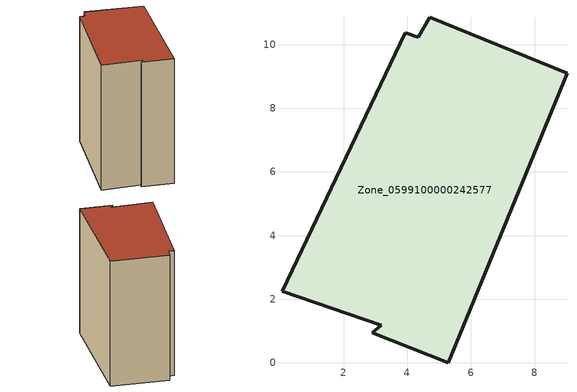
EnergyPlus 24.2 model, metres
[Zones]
Zone_0599100000242577
 floor ground (C_G): 9.02,9.1 5.29,0 2.9,0.95 3.19,1.18 0.07,2.25 3.94,10.38 4.35,10.24 4.71,10.87 z0
 wall outside (C_F): 2.9,0.95 5.29,0 9.02,9.1 4.71,10.87 4.35,10.24 3.94,10.38 0.07,2.25 3.19,1.18 2.9,0.95 z0:10.44
 roof outside (C_R): 5.29,0 9.02,9.1 4.71,10.87 4.35,10.24 3.94,10.38 0.07,2.25 3.19,1.18 2.9,0.95 z10.44
[BUILDING]
Pand.0599100000242577: North Axis=0; Terrain=City; Loads Convergence Tolerance Value=0.04; Temperature Convergence Tolerance Value=0.4; Solar Distribution=FullExterior; Maximum Number of Warmup Days=25; Minimum Number of Warmup Days=1
[Site:Location]
Rotterdam.The.Hague.AP_ZH_NLD Design_Conditions: Latitude=51.96; Longitude=4.45; Time Zone=1; Elevation=-4.5
[SITE:GROUNDTEMPERATURE:BUILDINGSURFACE]
18, 18, 18, 18, 18, 18, 18, 18, 18, 18, 18, 18
[MATERIAL] Thermal Absorptance=0.9; Solar Absorptance=0.7; Visible Absorptance=0.7
Name | Roughness | Thickness | Conductivity | Density | Specific Heat
G.TI.1946 | MediumSmooth | 0.15 | 1 | 540 | 1210
F.TI.1946 | Rough | 0.3 | 0.857143 | 1920 | 840
R.TI.1946 | MediumRough | 0.2 | 0.1 | 1500 | 1000
[CONSTRUCTION]
C_G: G.TI.1946
C_F: F.TI.1946
C_R: R.TI.1946
[ZONE]
Zone_0599100000242577: Type=1; Multiplier=1; Ceiling Height=Autocalculate; Volume=Autocalculate; Floor Area=autocalculate; Part of Total Floor Area=Yes
[ZONEINFILTRATION:DESIGNFLOWRATE]
Infil_Zone_0599100000242577: Zone or ZoneList or Space or SpaceList=Zone_0599100000242577; Schedule=AlwaysOn; Design Flow Rate Calculation Method=Flow/Area; Flow Rate per Floor Area=0.003; Constant Term Coefficient=1; Temperature Term Coefficient=0; Velocity Term Coefficient=0; Velocity Squared Term Coefficient=0
[HVACTEMPLATE:ZONE:IDEALLOADSAIRSYSTEM]
Zone_0599100000242577: Maximum Heating Supply Air Temperature=50; Minimum Cooling Supply Air Temperature=13; Maximum Heating Supply Air Humidity Ratio=0.0156; Minimum Cooling Supply Air Humidity Ratio=0.0077; Heating Limit=NoLimit; Cooling Limit=NoLimit; Dehumidification Control Type=ConstantSensibleHeatRatio; Cooling Sensible Heat Ratio=0.7; Dehumidification Setpoint=60; Humidification Control Type=None; Humidification Setpoint=30; Outdoor Air Method=None; Outdoor Air Flow Rate per Person=0.00944; Outdoor Air Flow Rate per Zone Floor Area=0; Outdoor Air Flow Rate per Zone=0; Demand Controlled Ventilation Type=None; Outdoor Air Economizer Type=NoEconomizer; Heat Recovery Type=None; Sensible Heat Recovery Effectiveness=0.7; Latent Heat Recovery Effectiveness=0.65
[ZONECONTROL:THERMOSTAT]
ThermostatControl_Zone_0599100000242577: Zone or ZoneList=Zone_0599100000242577; Control Type Schedule=DualSetpointControlType; Control 1=Thermostat_Zone_0599100000242577; Temperature Difference Between Cutout And Setpoint=0
[THERMOSTATSETPOINT:DUALSETPOINT]
Thermostat_Zone_0599100000242577: Heating Setpoint Temperature Schedule=HeatingSetpoint_Zone_0599100000242577; Cooling Setpoint Temperature Schedule=CoolingSetpoint_Zone_0599100000242577
[SCHEDULE:COMPACT]
HeatingSetpoint_Zone_0599100000242577: Through: 12/31, For: AllDays, Until: 24:00, 21
CoolingSetpoint_Zone_0599100000242577: Through: 12/31, For: AllDays, Until: 24:00, 24
DualSetpointControlType: Through: 12/31, For: AllDays, Until: 24:00, 4
AlwaysOn: Through: 12/31, For: AllDays, Until: 24:00, 1
